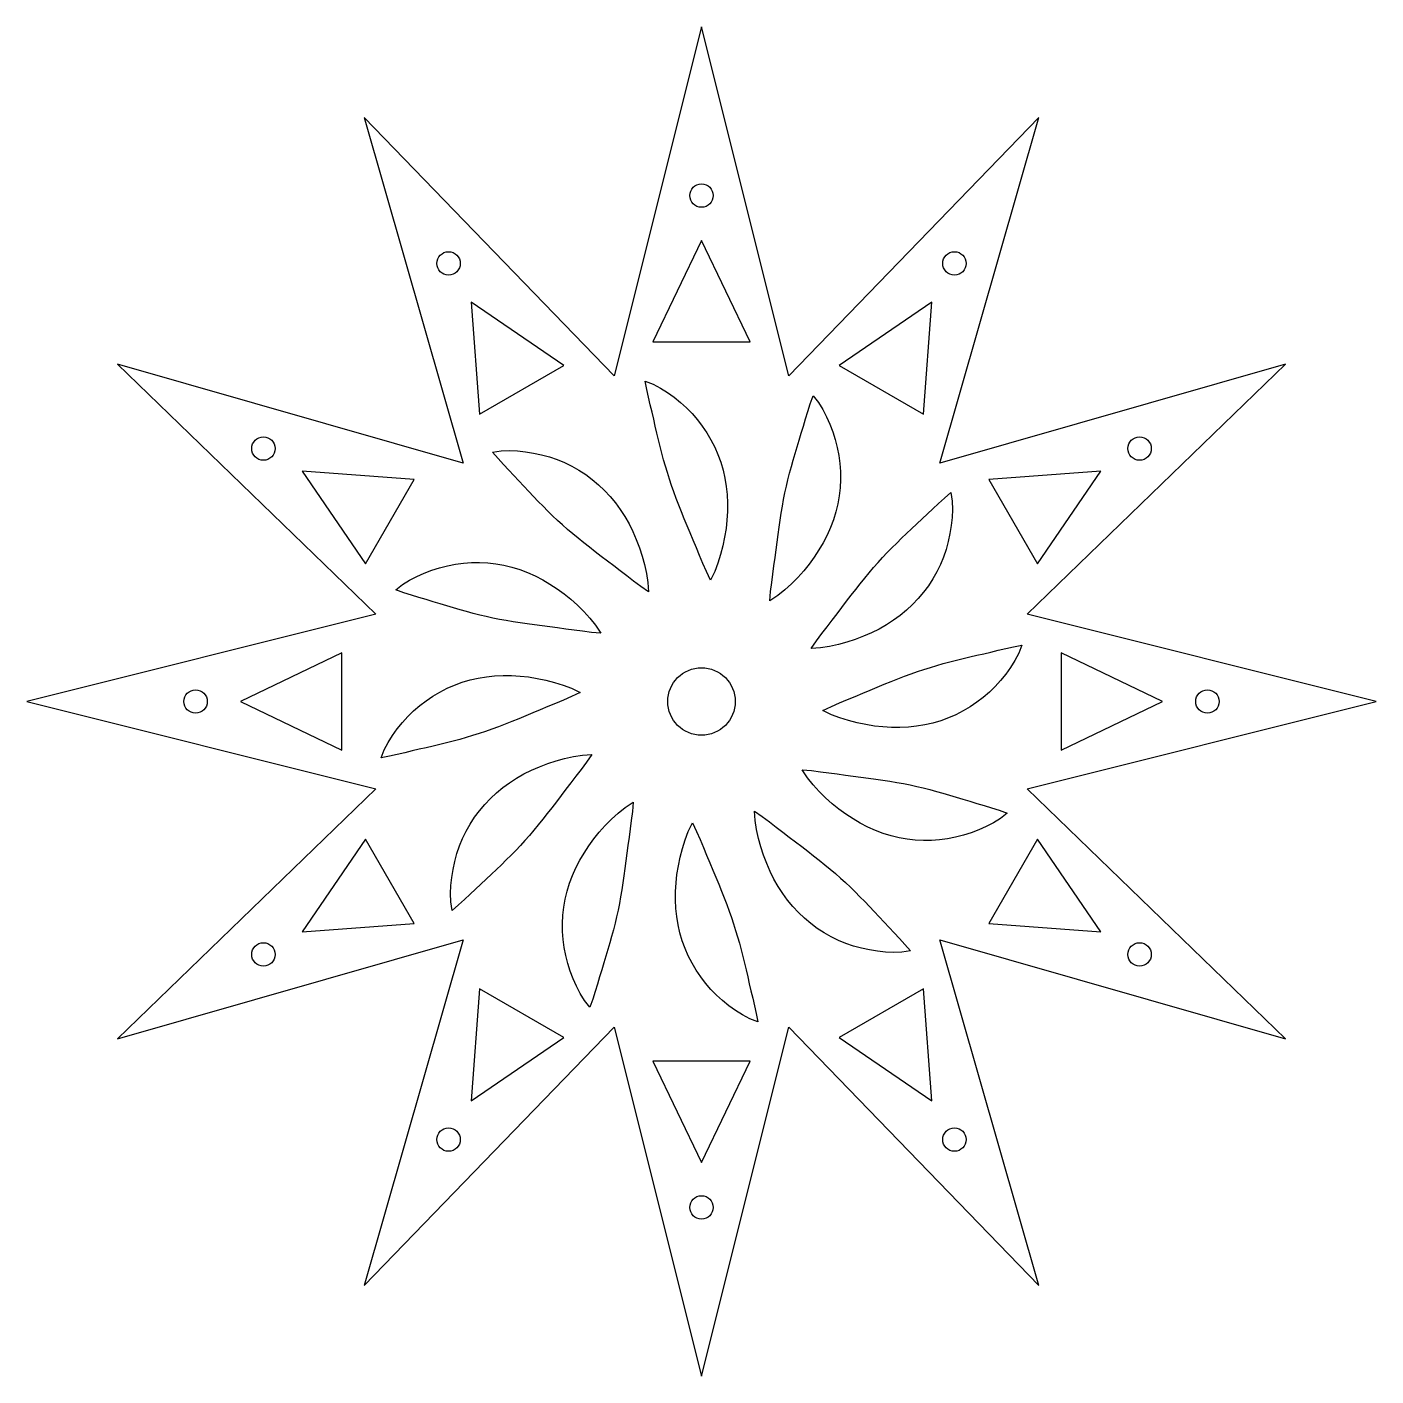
# Model space of a CAD drawing. Header units: metres. Extents: x 10 to 1210, y -1210 to -10.
import ezdxf

# ---------------------------------------------------------------- set-up
doc = ezdxf.new("R2010")
doc.units = ezdxf.units.M

msp = doc.modelspace()

# ---------------------------------------------------------------- linework, layer by layer
at = {"layer": 'CONTOUR'}
msp.add_lwpolyline([(532.35, -899.78), (610, -1210), (687.65, -899.78), (910, -1129.62), (822.13, -822.13), (1129.62, -910), (899.78, -687.65), (1210, -610), (899.78, -532.35), (1129.62, -310), (822.13, -397.87), (910, -90.38), (687.65, -320.22), (610, -10), (532.35, -320.22), (310, -90.38), (397.87, -397.87), (90.38, -310), (320.22, -532.35), (10, -610), (320.22, -687.65), (90.38, -910), (397.87, -822.13), (310, -1129.62)], close=True, dxfattribs=at)
at = {"layer": 'HOLES'}
for points in [[(653.28, -290), (610, -200), (566.72, -290)], [(487.48, -311.23), (405, -254.93), (412.52, -354.51)], [(807.48, -354.51), (815, -254.93), (732.52, -311.23)], [(618, -502), (614.3, -494.48), (611.23, -487.19), (608.29, -480.1), (605.43, -473.21), (602.64, -466.51), (599.92, -459.97), (597.27, -453.6), (594.71, -447.38), (592.24, -441.29), (589.87, -435.31), (587.61, -429.42), (585.46, -423.61), (583.42, -417.85), (581.49, -412.12), (579.67, -406.41), (577.95, -400.69), (576.31, -394.94), (574.75, -389.14), (573.25, -383.28), (571.79, -377.34), (570.35, -371.3), (568.92, -365.16), (567.46, -358.91), (565.98, -352.52), (564.44, -346), (562.86, -339.32), (561.26, -332.43), (560, -325), (567.1, -327.78), (573.55, -331.27), (579.7, -335.15), (585.58, -339.38), (591.2, -343.92), (596.55, -348.78), (601.6, -353.92), (606.33, -359.36), (610.73, -365.07), (614.78, -371.03), (618.45, -377.25), (621.74, -383.69), (624.63, -390.34), (627.11, -397.18), (629.17, -404.18), (630.8, -411.34), (632.01, -418.62), (632.8, -426.01), (633.17, -433.49), (633.13, -441.03), (632.68, -448.62), (631.83, -456.25), (630.6, -463.89), (628.98, -471.55), (626.99, -479.2), (624.6, -486.83), (621.77, -494.44)], [(670.93, -520.47), (671.49, -512.11), (672.47, -504.26), (673.47, -496.65), (674.44, -489.25), (675.38, -482.05), (676.28, -475.03), (677.18, -468.19), (678.07, -461.52), (678.98, -455.01), (679.91, -448.65), (680.9, -442.42), (681.94, -436.31), (683.06, -430.3), (684.25, -424.38), (685.53, -418.52), (686.9, -412.7), (688.36, -406.91), (689.91, -401.11), (691.54, -395.28), (693.24, -389.4), (695.01, -383.46), (696.84, -377.42), (698.71, -371.28), (700.61, -365.01), (702.54, -358.59), (704.51, -352.01), (706.58, -345.25), (709.2, -338.18), (713.96, -344.14), (717.8, -350.39), (721.18, -356.82), (724.16, -363.43), (726.76, -370.17), (728.96, -377.05), (730.76, -384.03), (732.14, -391.1), (733.1, -398.25), (733.62, -405.44), (733.7, -412.66), (733.32, -419.88), (732.5, -427.08), (731.23, -434.24), (729.51, -441.34), (727.35, -448.36), (724.75, -455.27), (721.74, -462.06), (718.32, -468.72), (714.51, -475.23), (710.33, -481.58), (705.78, -487.76), (700.89, -493.77), (695.66, -499.59), (690.11, -505.22), (684.23, -510.63), (677.97, -515.8)], [(562.93, -512.47), (555.97, -507.8), (549.66, -503.03), (543.57, -498.36), (537.65, -493.82), (531.88, -489.41), (526.26, -485.11), (520.78, -480.92), (515.45, -476.81), (510.26, -472.77), (505.22, -468.78), (500.32, -464.81), (495.55, -460.85), (490.91, -456.88), (486.37, -452.89), (481.94, -448.85), (477.59, -444.76), (473.3, -440.59), (469.04, -436.35), (464.81, -432.03), (460.58, -427.61), (456.32, -423.1), (452, -418.51), (447.62, -413.81), (443.14, -409.03), (438.55, -404.15), (433.83, -399.16), (429, -393.99), (424.2, -388.18), (431.73, -387.04), (439.07, -386.84), (446.33, -387.13), (453.54, -387.84), (460.68, -388.97), (467.74, -390.5), (474.68, -392.43), (481.5, -394.77), (488.17, -397.52), (494.65, -400.66), (500.94, -404.2), (507.01, -408.14), (512.84, -412.45), (518.4, -417.14), (523.69, -422.17), (528.69, -427.55), (533.38, -433.25), (537.75, -439.26), (541.81, -445.55), (545.54, -452.1), (548.95, -458.9), (552.03, -465.93), (554.78, -473.17), (557.21, -480.61), (559.31, -488.23), (561.06, -496.03), (562.41, -504.04)], [(354.51, -412.52), (254.93, -405), (311.23, -487.48)], [(908.77, -487.48), (965.07, -405), (865.49, -412.52)], [(707.53, -562.93), (712.2, -555.97), (716.97, -549.66), (721.64, -543.57), (726.18, -537.65), (730.59, -531.88), (734.89, -526.26), (739.08, -520.78), (743.19, -515.45), (747.23, -510.26), (751.22, -505.22), (755.19, -500.32), (759.15, -495.55), (763.12, -490.91), (767.11, -486.37), (771.15, -481.94), (775.24, -477.59), (779.41, -473.3), (783.65, -469.04), (787.97, -464.81), (792.39, -460.58), (796.9, -456.32), (801.49, -452), (806.19, -447.62), (810.97, -443.14), (815.85, -438.55), (820.84, -433.83), (826.01, -429), (831.82, -424.2), (832.96, -431.73), (833.16, -439.07), (832.87, -446.33), (832.16, -453.54), (831.03, -460.68), (829.5, -467.74), (827.57, -474.68), (825.23, -481.5), (822.48, -488.17), (819.34, -494.65), (815.8, -500.94), (811.86, -507.01), (807.55, -512.84), (802.86, -518.4), (797.83, -523.69), (792.45, -528.69), (786.75, -533.38), (780.74, -537.75), (774.45, -541.81), (767.9, -545.54), (761.1, -548.95), (754.07, -552.03), (746.83, -554.78), (739.39, -557.21), (731.77, -559.31), (723.97, -561.06), (715.96, -562.41)], [(520.47, -549.07), (512.11, -548.51), (504.26, -547.53), (496.65, -546.53), (489.25, -545.56), (482.05, -544.62), (475.03, -543.72), (468.19, -542.82), (461.52, -541.93), (455.01, -541.02), (448.65, -540.09), (442.42, -539.1), (436.31, -538.06), (430.3, -536.94), (424.38, -535.75), (418.52, -534.47), (412.7, -533.1), (406.91, -531.64), (401.11, -530.09), (395.28, -528.46), (389.4, -526.76), (383.46, -524.99), (377.42, -523.16), (371.28, -521.29), (365.01, -519.39), (358.59, -517.46), (352.01, -515.49), (345.25, -513.42), (338.18, -510.8), (344.14, -506.04), (350.39, -502.2), (356.82, -498.82), (363.43, -495.84), (370.17, -493.24), (377.05, -491.04), (384.03, -489.24), (391.1, -487.86), (398.25, -486.9), (405.44, -486.38), (412.66, -486.3), (419.88, -486.68), (427.08, -487.5), (434.24, -488.77), (441.34, -490.49), (448.36, -492.65), (455.27, -495.25), (462.06, -498.26), (468.72, -501.68), (475.23, -505.49), (481.58, -509.67), (487.76, -514.22), (493.77, -519.11), (499.59, -524.34), (505.22, -529.89), (510.63, -535.77), (515.8, -542.03)], [(718, -618), (725.52, -614.3), (732.81, -611.23), (739.9, -608.29), (746.79, -605.43), (753.49, -602.64), (760.03, -599.92), (766.4, -597.27), (772.62, -594.71), (778.71, -592.24), (784.69, -589.87), (790.58, -587.61), (796.39, -585.46), (802.15, -583.42), (807.88, -581.49), (813.59, -579.67), (819.31, -577.95), (825.06, -576.31), (830.86, -574.75), (836.72, -573.25), (842.66, -571.79), (848.7, -570.35), (854.84, -568.92), (861.09, -567.46), (867.48, -565.98), (874, -564.44), (880.68, -562.86), (887.57, -561.26), (895, -560), (892.22, -567.1), (888.73, -573.55), (884.85, -579.7), (880.62, -585.58), (876.08, -591.2), (871.22, -596.55), (866.08, -601.6), (860.64, -606.33), (854.93, -610.73), (848.97, -614.78), (842.75, -618.45), (836.31, -621.74), (829.66, -624.63), (822.82, -627.11), (815.82, -629.17), (808.66, -630.8), (801.38, -632.01), (793.99, -632.8), (786.51, -633.17), (778.97, -633.13), (771.38, -632.68), (763.75, -631.83), (756.11, -630.6), (748.45, -628.98), (740.8, -626.99), (733.17, -624.6), (725.56, -621.77)], [(290, -566.72), (200, -610), (290, -653.28)], [(930, -653.28), (1020, -610), (930, -566.72)], [(502, -602), (494.48, -605.7), (487.19, -608.77), (480.1, -611.71), (473.21, -614.57), (466.51, -617.36), (459.97, -620.08), (453.6, -622.73), (447.38, -625.29), (441.29, -627.76), (435.31, -630.13), (429.42, -632.39), (423.61, -634.54), (417.85, -636.58), (412.12, -638.51), (406.41, -640.33), (400.69, -642.05), (394.94, -643.69), (389.14, -645.25), (383.28, -646.75), (377.34, -648.21), (371.3, -649.65), (365.16, -651.08), (358.91, -652.54), (352.52, -654.02), (346, -655.56), (339.32, -657.14), (332.43, -658.74), (325, -660), (327.78, -652.9), (331.27, -646.45), (335.15, -640.3), (339.38, -634.42), (343.92, -628.8), (348.78, -623.45), (353.92, -618.4), (359.36, -613.67), (365.07, -609.27), (371.03, -605.22), (377.25, -601.55), (383.69, -598.26), (390.34, -595.37), (397.18, -592.89), (404.18, -590.83), (411.34, -589.2), (418.62, -587.99), (426.01, -587.2), (433.49, -586.83), (441.03, -586.87), (448.62, -587.32), (456.25, -588.17), (463.89, -589.4), (471.55, -591.02), (479.2, -593.01), (486.83, -595.4), (494.44, -598.23)], [(512.47, -657.07), (507.8, -664.03), (503.03, -670.34), (498.36, -676.43), (493.82, -682.35), (489.41, -688.12), (485.11, -693.74), (480.92, -699.22), (476.81, -704.55), (472.77, -709.74), (468.78, -714.78), (464.81, -719.68), (460.85, -724.45), (456.88, -729.09), (452.89, -733.63), (448.85, -738.06), (444.76, -742.41), (440.59, -746.7), (436.35, -750.96), (432.03, -755.19), (427.61, -759.42), (423.1, -763.68), (418.51, -768), (413.81, -772.38), (409.03, -776.86), (404.15, -781.45), (399.16, -786.17), (393.99, -791), (388.18, -795.8), (387.04, -788.27), (386.84, -780.93), (387.13, -773.67), (387.84, -766.46), (388.97, -759.32), (390.5, -752.26), (392.43, -745.32), (394.77, -738.5), (397.52, -731.83), (400.66, -725.35), (404.2, -719.06), (408.14, -712.99), (412.45, -707.16), (417.14, -701.6), (422.17, -696.31), (427.55, -691.31), (433.25, -686.62), (439.26, -682.25), (445.55, -678.19), (452.1, -674.46), (458.9, -671.05), (465.93, -667.97), (473.17, -665.22), (480.61, -662.79), (488.23, -660.69), (496.03, -658.94), (504.04, -657.59)], [(699.53, -670.93), (707.89, -671.49), (715.74, -672.47), (723.35, -673.47), (730.75, -674.44), (737.95, -675.38), (744.97, -676.28), (751.81, -677.18), (758.48, -678.07), (764.99, -678.98), (771.35, -679.91), (777.58, -680.9), (783.69, -681.94), (789.7, -683.06), (795.62, -684.25), (801.48, -685.53), (807.3, -686.9), (813.09, -688.36), (818.89, -689.91), (824.72, -691.54), (830.6, -693.24), (836.54, -695.01), (842.58, -696.84), (848.72, -698.71), (854.99, -700.61), (861.41, -702.54), (867.99, -704.51), (874.75, -706.58), (881.82, -709.2), (875.86, -713.96), (869.61, -717.8), (863.18, -721.18), (856.57, -724.16), (849.83, -726.76), (842.95, -728.96), (835.97, -730.76), (828.9, -732.14), (821.75, -733.1), (814.56, -733.62), (807.34, -733.7), (800.12, -733.32), (792.92, -732.5), (785.76, -731.23), (778.66, -729.51), (771.64, -727.35), (764.73, -724.75), (757.94, -721.74), (751.28, -718.32), (744.77, -714.51), (738.42, -710.33), (732.24, -705.78), (726.23, -700.89), (720.41, -695.66), (714.78, -690.11), (709.37, -684.23), (704.2, -677.97)], [(549.07, -699.53), (548.51, -707.89), (547.53, -715.74), (546.53, -723.35), (545.56, -730.75), (544.62, -737.95), (543.72, -744.97), (542.82, -751.81), (541.93, -758.48), (541.02, -764.99), (540.09, -771.35), (539.1, -777.58), (538.06, -783.69), (536.94, -789.7), (535.75, -795.62), (534.47, -801.48), (533.1, -807.3), (531.64, -813.09), (530.09, -818.89), (528.46, -824.72), (526.76, -830.6), (524.99, -836.54), (523.16, -842.58), (521.29, -848.72), (519.39, -854.99), (517.46, -861.41), (515.49, -867.99), (513.42, -874.75), (510.8, -881.82), (506.04, -875.86), (502.2, -869.61), (498.82, -863.18), (495.84, -856.57), (493.24, -849.83), (491.04, -842.95), (489.24, -835.97), (487.86, -828.9), (486.9, -821.75), (486.38, -814.56), (486.3, -807.34), (486.68, -800.12), (487.5, -792.92), (488.77, -785.76), (490.49, -778.66), (492.65, -771.64), (495.25, -764.73), (498.26, -757.94), (501.68, -751.28), (505.49, -744.77), (509.67, -738.42), (514.22, -732.24), (519.11, -726.23), (524.34, -720.41), (529.89, -714.78), (535.77, -709.37), (542.03, -704.2)], [(657.07, -707.53), (664.03, -712.2), (670.34, -716.97), (676.43, -721.64), (682.35, -726.18), (688.12, -730.59), (693.74, -734.89), (699.22, -739.08), (704.55, -743.19), (709.74, -747.23), (714.78, -751.22), (719.68, -755.19), (724.45, -759.15), (729.09, -763.12), (733.63, -767.11), (738.06, -771.15), (742.41, -775.24), (746.7, -779.41), (750.96, -783.65), (755.19, -787.97), (759.42, -792.39), (763.68, -796.9), (768, -801.49), (772.38, -806.19), (776.86, -810.97), (781.45, -815.85), (786.17, -820.84), (791, -826.01), (795.8, -831.82), (788.27, -832.96), (780.93, -833.16), (773.67, -832.87), (766.46, -832.16), (759.32, -831.03), (752.26, -829.5), (745.32, -827.57), (738.5, -825.23), (731.83, -822.48), (725.35, -819.34), (719.06, -815.8), (712.99, -811.86), (707.16, -807.55), (701.6, -802.86), (696.31, -797.83), (691.31, -792.45), (686.62, -786.75), (682.25, -780.74), (678.19, -774.45), (674.46, -767.9), (671.05, -761.1), (667.97, -754.07), (665.22, -746.83), (662.79, -739.39), (660.69, -731.77), (658.94, -723.97), (657.59, -715.96)], [(602, -718), (605.7, -725.52), (608.77, -732.81), (611.71, -739.9), (614.57, -746.79), (617.36, -753.49), (620.08, -760.03), (622.73, -766.4), (625.29, -772.62), (627.76, -778.71), (630.13, -784.69), (632.39, -790.58), (634.54, -796.39), (636.58, -802.15), (638.51, -807.88), (640.33, -813.59), (642.05, -819.31), (643.69, -825.06), (645.25, -830.86), (646.75, -836.72), (648.21, -842.66), (649.65, -848.7), (651.08, -854.84), (652.54, -861.09), (654.02, -867.48), (655.56, -874), (657.14, -880.68), (658.74, -887.57), (660, -895), (652.9, -892.22), (646.45, -888.73), (640.3, -884.85), (634.42, -880.62), (628.8, -876.08), (623.45, -871.22), (618.4, -866.08), (613.67, -860.64), (609.27, -854.93), (605.22, -848.97), (601.55, -842.75), (598.26, -836.31), (595.37, -829.66), (592.89, -822.82), (590.83, -815.82), (589.2, -808.66), (587.99, -801.38), (587.2, -793.99), (586.83, -786.51), (586.87, -778.97), (587.32, -771.38), (588.17, -763.75), (589.4, -756.11), (591.02, -748.45), (593.01, -740.8), (595.4, -733.17), (598.23, -725.56)], [(311.23, -732.52), (254.93, -815), (354.51, -807.48)], [(865.49, -807.48), (965.07, -815), (908.77, -732.52)], [(412.52, -865.49), (405, -965.07), (487.48, -908.77)], [(732.52, -908.77), (815, -965.07), (807.48, -865.49)], [(566.72, -930), (610, -1020), (653.28, -930)]]:
    msp.add_lwpolyline(points, close=True, dxfattribs=at)
for centre, radius in [((610, -160), 10.42), ((385, -220.29), 10.42), ((835, -220.29), 10.42), ((220.29, -385), 10.42), ((999.71, -385), 10.42), ((610, -610), 30), ((160, -610), 10.42), ((1060, -610), 10.42), ((220.29, -835), 10.42), ((999.71, -835), 10.42), ((385, -999.71), 10.42), ((835, -999.71), 10.42), ((610, -1060), 10.42)]:
    msp.add_circle(centre, radius, dxfattribs=at)

doc.saveas('drawing.dxf')
